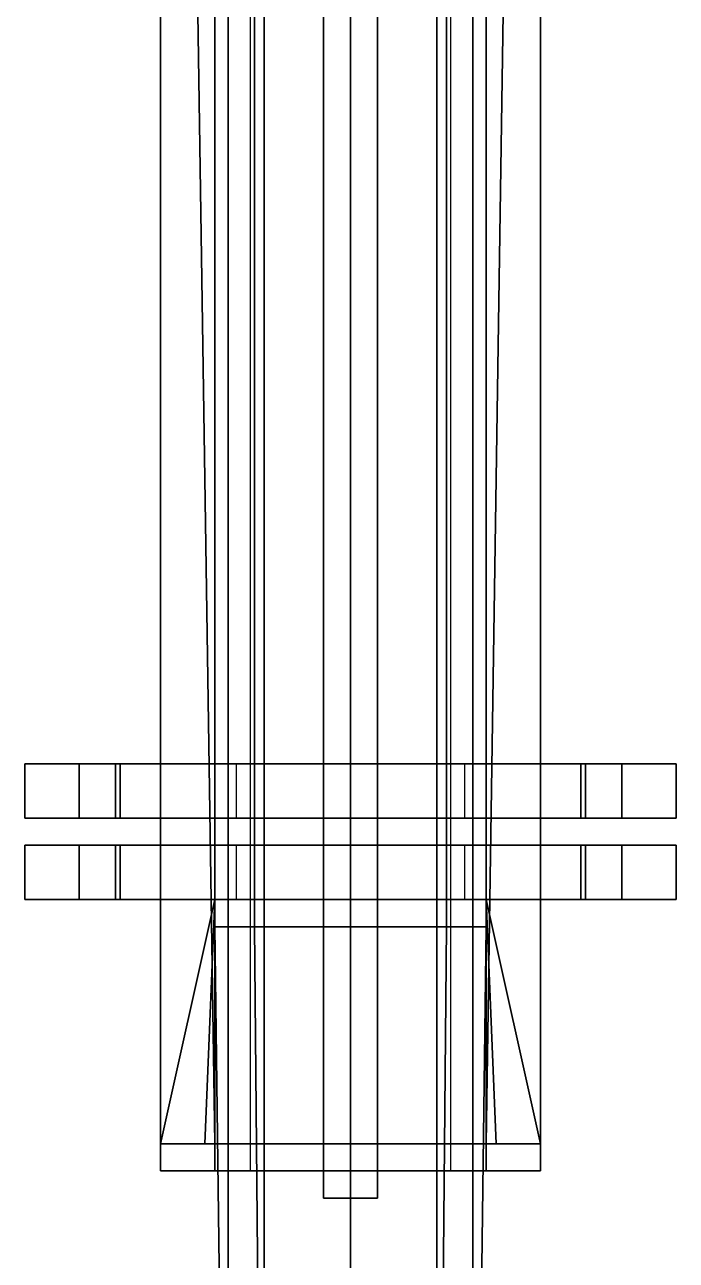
# Model space of a CAD drawing. Header units: millimetres. Extents: x -0.6 to 1, y -1.8 to 8.8.
# Drawn here: x -0.12 to 0.12, y -0.8129 to -0.3576 of the extents above; entities that cross this region are included whole.
import ezdxf

# ---------------------------------------------------------------- set-up
doc = ezdxf.new("R2010")
doc.units = ezdxf.units.MM
doc.layers.add('gun', color=1, linetype='Continuous')
doc.layers.add('sleeve', color=5, linetype='Continuous')

msp = doc.modelspace()

# ---------------------------------------------------------------- linework, layer by layer
at = {"layer": 'gun'}
for points in [[(-0.03536, 0.16, 0.73536), (-0.05, 0.16, 0.7), (-0.05, -0.69, 0.7), (-0.03536, -0.69, 0.73536)], [(-0.05, 0.16, 0.7), (-0.03536, 0.16, 0.66464), (-0.03536, -0.69, 0.66464), (-0.05, -0.69, 0.7)], [(0, 0.16, 0.75), (-0.03536, 0.16, 0.73536), (-0.03536, -0.69, 0.73536), (0, -0.69, 0.75)], [(-0.03536, 0.16, 0.66464), (0, 0.16, 0.65), (0, -0.69, 0.65), (-0.03536, -0.69, 0.66464)], [(0, 0.16, 0.82), (-0.01, 0.16, 0.81), (-0.01, -0.79, 0.81), (0, -0.79, 0.82)], [(-0.01, 0.16, 0.81), (0, 0.16, 0.8), (0, -0.79, 0.8), (-0.01, -0.79, 0.81)], [(0.03536, 0.16, 0.73536), (0, 0.16, 0.75), (0, -0.69, 0.75), (0.03536, -0.69, 0.73536)], [(0, 0.16, 0.65), (0.03536, 0.16, 0.66464), (0.03536, -0.69, 0.66464), (0, -0.69, 0.65)], [(0.01, 0.16, 0.81), (0, 0.16, 0.82), (0, -0.79, 0.82), (0.01, -0.79, 0.81)], [(0, 0.16, 0.8), (0.01, 0.16, 0.81), (0.01, -0.79, 0.81), (0, -0.79, 0.8)], [(0.05, 0.16, 0.7), (0.03536, 0.16, 0.73536), (0.03536, -0.69, 0.73536), (0.05, -0.69, 0.7)], [(0.03536, 0.16, 0.66464), (0.05, 0.16, 0.7), (0.05, -0.69, 0.7), (0.03536, -0.69, 0.66464)], [(-0.02828, -1.47, 0.67172), (-0.04, -1.47, 0.7), (-0.05, -0.69, 0.7), (-0.03536, -0.69, 0.66464)], [(-0.04, -1.47, 0.7), (-0.02828, -1.47, 0.72828), (-0.03536, -0.69, 0.73536), (-0.05, -0.69, 0.7)], [(0, -1.47, 0.66), (-0.02828, -1.47, 0.67172), (-0.03536, -0.69, 0.66464), (0, -0.69, 0.65)], [(-0.02828, -1.47, 0.72828), (0, -1.47, 0.74), (0, -0.69, 0.75), (-0.03536, -0.69, 0.73536)], [(0.02828, -1.47, 0.67172), (0, -1.47, 0.66), (0, -0.69, 0.65), (0.03536, -0.69, 0.66464)], [(0, -1.47, 0.74), (0.02828, -1.47, 0.72828), (0.03536, -0.69, 0.73536), (0, -0.69, 0.75)], [(0.04, -1.47, 0.7), (0.02828, -1.47, 0.67172), (0.03536, -0.69, 0.66464), (0.05, -0.69, 0.7)], [(0.02828, -1.47, 0.72828), (0.04, -1.47, 0.7), (0.05, -0.69, 0.7), (0.03536, -0.69, 0.73536)]]:
    msp.add_3dface(points, dxfattribs=at)
at = {"layer": 'sleeve'}
for points in [[(-0.03182, 0.12, 0.84182), (-0.045, 0.12, 0.81), (-0.045, -1.06, 0.81), (-0.03182, -1.06, 0.84182)], [(-0.045, 0.12, 0.81), (-0.03182, 0.12, 0.77818), (-0.03182, -1.06, 0.77818), (-0.045, -1.06, 0.81)], [(0, 0.12, 0.855), (-0.03182, 0.12, 0.84182), (-0.03182, -1.06, 0.84182), (0, -1.06, 0.855)], [(-0.03182, 0.12, 0.77818), (0, 0.12, 0.765), (0, -1.06, 0.765), (-0.03182, -1.06, 0.77818)], [(0.03182, 0.12, 0.84182), (0, 0.12, 0.855), (0, -1.06, 0.855), (0.03182, -1.06, 0.84182)], [(0, 0.12, 0.765), (0.03182, 0.12, 0.77818), (0.03182, -1.06, 0.77818), (0, -1.06, 0.765)], [(0.045, 0.12, 0.81), (0.03182, 0.12, 0.84182), (0.03182, -1.06, 0.84182), (0.045, -1.06, 0.81)], [(0.03182, 0.12, 0.77818), (0.045, 0.12, 0.81), (0.045, -1.06, 0.81), (0.03182, -1.06, 0.77818)], [(-0.05, 0.11, 0.7866), (-0.07, 0.11, 0.75), (-0.07, -0.78, 0.75), (-0.05, -0.78, 0.7866)], [(-0.07, 0.11, 0.75), (-0.07, -0.1, 0.73), (-0.07, -0.78, 0.73), (-0.07, -0.78, 0.75)], [(-0.07, 0.11, 0.65), (-0.05, 0.11, 0.6134), (-0.05, -0.68, 0.6134), (-0.07, -0.77, 0.65)], [(-0.05, 0.11, 0.65), (-0.06, 0.11, 0.65), (-0.06, -0.1, 0.65), (-0.05, -0.77, 0.65)], [(-0.03678, 0.11, 0.79015), (-0.05, 0.11, 0.7866), (-0.05, -0.78, 0.7866), (-0.03678, -0.78, 0.79015)], [(-0.05, 0.11, 0.6134), (0, 0.11, 0.6), (0, -0.68, 0.6), (-0.05, -0.68, 0.6134)], [(0, 0.11, 0.63), (-0.05, 0.11, 0.65), (-0.05, -0.77, 0.65), (0, -0.77, 0.63)], [(0, 0.11, 0.6), (0.05, 0.11, 0.6134), (0.05, -0.68, 0.6134), (0, -0.68, 0.6)], [(0.05, 0.11, 0.65), (0, 0.11, 0.63), (0, -0.77, 0.63), (0.05, -0.77, 0.65)], [(0.05, 0.11, 0.7866), (0.03678, 0.11, 0.79015), (0.03678, -0.78, 0.79015), (0.05, -0.78, 0.7866)], [(0.07, 0.11, 0.75), (0.05, 0.11, 0.7866), (0.05, -0.78, 0.7866), (0.07, -0.78, 0.75)], [(0.05, 0.11, 0.6134), (0.07, 0.11, 0.65), (0.07, -0.77, 0.65), (0.05, -0.68, 0.6134)], [(0.06, 0.11, 0.65), (0.05, 0.11, 0.65), (0.05, -0.77, 0.65), (0.06, -0.1, 0.65)], [(0.07, -0.1, 0.73), (0.07, 0.11, 0.75), (0.07, -0.78, 0.75), (0.07, -0.78, 0.73)], [(-0.06, -0.1, 0.65), (-0.07, -0.1, 0.65), (-0.07, -0.77, 0.65), (-0.05, -0.77, 0.65)], [(0.07, -0.1, 0.65), (0.06, -0.1, 0.65), (0.05, -0.77, 0.65), (0.07, -0.77, 0.65)], [(-0.1, -0.63, 0.7), (-0.0866, -0.63, 0.65), (-0.08485, -0.63, 0.61515), (-0.12, -0.63, 0.7)], [(-0.12, -0.63, 0.7), (-0.08485, -0.63, 0.61515), (-0.08485, -0.65, 0.61515), (-0.12, -0.65, 0.7)], [(-0.0866, -0.63, 0.75), (-0.1, -0.63, 0.7), (-0.12, -0.63, 0.7), (-0.08485, -0.63, 0.78485)], [(-0.08485, -0.63, 0.78485), (-0.12, -0.63, 0.7), (-0.12, -0.65, 0.7), (-0.08485, -0.65, 0.78485)], [(-0.0866, -0.63, 0.65), (-0.1, -0.63, 0.7), (-0.1, -0.65, 0.7), (-0.0866, -0.65, 0.65)], [(-0.1, -0.63, 0.7), (-0.0866, -0.63, 0.75), (-0.0866, -0.65, 0.75), (-0.1, -0.65, 0.7)], [(-0.05, -0.63, 0.6134), (-0.0866, -0.63, 0.65), (-0.0866, -0.65, 0.65), (-0.05, -0.65, 0.6134)], [(-0.0866, -0.63, 0.75), (-0.05, -0.63, 0.7866), (-0.05, -0.65, 0.7866), (-0.0866, -0.65, 0.75)], [(-0.05, -0.63, 0.6134), (0, -0.63, 0.6), (0, -0.63, 0.58), (-0.08485, -0.63, 0.61515)], [(-0.08485, -0.63, 0.61515), (0, -0.63, 0.58), (0, -0.65, 0.58), (-0.08485, -0.65, 0.61515)], [(-0.03678, -0.63, 0.79015), (-0.05, -0.63, 0.7866), (-0.08485, -0.63, 0.78485), (-0.04195, -0.63, 0.80263)], [(-0.04195, -0.63, 0.80263), (-0.08485, -0.63, 0.78485), (-0.08485, -0.65, 0.78485), (-0.04195, -0.65, 0.80263)], [(0, -0.63, 0.6), (0.05, -0.63, 0.6134), (0.08485, -0.63, 0.61515), (0, -0.63, 0.58)], [(0, -0.63, 0.58), (0.08485, -0.63, 0.61515), (0.08485, -0.65, 0.61515), (0, -0.65, 0.58)], [(0.05, -0.63, 0.7866), (0.03678, -0.63, 0.79015), (0.04195, -0.63, 0.80263), (0.08485, -0.63, 0.78485)], [(0.08485, -0.63, 0.78485), (0.04195, -0.63, 0.80263), (0.04195, -0.65, 0.80263), (0.08485, -0.65, 0.78485)], [(0.05, -0.63, 0.6134), (0.0866, -0.63, 0.65), (0.08485, -0.63, 0.61515)], [(0.0866, -0.63, 0.65), (0.05, -0.63, 0.6134), (0.05, -0.65, 0.6134), (0.0866, -0.65, 0.65)], [(0.0866, -0.63, 0.75), (0.05, -0.63, 0.7866), (0.05, -0.63, 0.7866), (0.08485, -0.63, 0.78485)], [(0.05, -0.63, 0.7866), (0.0866, -0.63, 0.75), (0.0866, -0.65, 0.75), (0.05, -0.65, 0.7866)], [(0.0866, -0.63, 0.65), (0.1, -0.63, 0.7), (0.12, -0.63, 0.7), (0.08485, -0.63, 0.61515)], [(0.08485, -0.63, 0.61515), (0.12, -0.63, 0.7), (0.12, -0.65, 0.7), (0.08485, -0.65, 0.61515)], [(0.1, -0.63, 0.7), (0.0866, -0.63, 0.75), (0.08485, -0.63, 0.78485), (0.12, -0.63, 0.7)], [(0.12, -0.63, 0.7), (0.08485, -0.63, 0.78485), (0.08485, -0.65, 0.78485), (0.12, -0.65, 0.7)], [(0.1, -0.63, 0.7), (0.0866, -0.63, 0.65), (0.0866, -0.65, 0.65), (0.1, -0.65, 0.7)], [(0.0866, -0.63, 0.75), (0.1, -0.63, 0.7), (0.1, -0.65, 0.7), (0.0866, -0.65, 0.75)], [(-0.12, -0.65, 0.7), (-0.08485, -0.65, 0.61515), (-0.0866, -0.65, 0.65), (-0.1, -0.65, 0.7)], [(-0.08485, -0.65, 0.78485), (-0.12, -0.65, 0.7), (-0.1, -0.65, 0.7), (-0.0866, -0.65, 0.75)], [(-0.08485, -0.65, 0.61515), (-0.08485, -0.65, 0.61515), (-0.05, -0.65, 0.6134), (-0.0866, -0.65, 0.65)], [(-0.08485, -0.65, 0.78485), (-0.08485, -0.65, 0.78485), (-0.0866, -0.65, 0.75), (-0.05, -0.65, 0.7866)], [(-0.08485, -0.65, 0.61515), (0, -0.65, 0.58), (0, -0.65, 0.6), (-0.05, -0.65, 0.6134)], [(-0.04195, -0.65, 0.80263), (-0.08485, -0.65, 0.78485), (-0.05, -0.65, 0.7866), (-0.03678, -0.65, 0.79015)], [(-0.05, -0.65, 0.6134), (0, -0.65, 0.6), (0, -0.65, 0.6), (0.05, -0.65, 0.6134)], [(0, -0.65, 0.58), (0.08485, -0.65, 0.61515), (0.05, -0.65, 0.6134), (0, -0.65, 0.6)], [(0.08485, -0.65, 0.78485), (0.04195, -0.65, 0.80263), (0.03678, -0.65, 0.79015), (0.05, -0.65, 0.7866)], [(0.08485, -0.65, 0.61515), (0.08485, -0.65, 0.61515), (0.0866, -0.65, 0.65), (0.05, -0.65, 0.6134)], [(0.08485, -0.65, 0.78485), (0.05, -0.65, 0.7866), (0.05, -0.65, 0.7866), (0.0866, -0.65, 0.75)], [(0.08485, -0.65, 0.61515), (0.12, -0.65, 0.7), (0.1, -0.65, 0.7), (0.0866, -0.65, 0.65)], [(0.12, -0.65, 0.7), (0.08485, -0.65, 0.78485), (0.0866, -0.65, 0.75), (0.1, -0.65, 0.7)], [(-0.08485, -0.66, 0.78485), (-0.12, -0.66, 0.7), (-0.12, -0.68, 0.7), (-0.08485, -0.68, 0.78485)], [(-0.12, -0.66, 0.7), (-0.08485, -0.66, 0.61515), (-0.08485, -0.68, 0.61515), (-0.12, -0.68, 0.7)], [(-0.0866, -0.66, 0.75), (-0.1, -0.66, 0.7), (-0.12, -0.66, 0.7), (-0.08485, -0.66, 0.78485)], [(-0.1, -0.66, 0.7), (-0.0866, -0.66, 0.65), (-0.08485, -0.66, 0.61515), (-0.12, -0.66, 0.7)], [(-0.0866, -0.66, 0.65), (-0.1, -0.66, 0.7), (-0.1, -0.68, 0.7), (-0.0866, -0.68, 0.65)], [(-0.1, -0.66, 0.7), (-0.0866, -0.66, 0.75), (-0.0866, -0.68, 0.75), (-0.1, -0.68, 0.7)], [(-0.05, -0.66, 0.6134), (-0.0866, -0.66, 0.65), (-0.0866, -0.68, 0.65), (-0.05, -0.68, 0.6134)], [(-0.0866, -0.66, 0.75), (-0.05, -0.66, 0.7866), (-0.05, -0.68, 0.7866), (-0.0866, -0.68, 0.75)], [(-0.04195, -0.66, 0.80263), (-0.08485, -0.66, 0.78485), (-0.08485, -0.68, 0.78485), (-0.04195, -0.68, 0.80263)], [(-0.08485, -0.66, 0.61515), (0, -0.66, 0.58), (0, -0.68, 0.58), (-0.08485, -0.68, 0.61515)], [(-0.03678, -0.66, 0.79015), (-0.05, -0.66, 0.7866), (-0.08485, -0.66, 0.78485), (-0.04195, -0.66, 0.80263)], [(-0.05, -0.66, 0.6134), (0, -0.66, 0.6), (0, -0.66, 0.58), (-0.08485, -0.66, 0.61515)], [(0, -0.66, 0.58), (0.08485, -0.66, 0.61515), (0.08485, -0.68, 0.61515), (0, -0.68, 0.58)], [(0, -0.66, 0.6), (0.05, -0.66, 0.6134), (0.08485, -0.66, 0.61515), (0, -0.66, 0.58)], [(0.05, -0.66, 0.7866), (0.03678, -0.66, 0.79015), (0.04195, -0.66, 0.80263), (0.08485, -0.66, 0.78485)], [(0.08485, -0.66, 0.78485), (0.04195, -0.66, 0.80263), (0.04195, -0.68, 0.80263), (0.08485, -0.68, 0.78485)], [(0.0866, -0.66, 0.65), (0.05, -0.66, 0.6134), (0.05, -0.68, 0.6134), (0.0866, -0.68, 0.65)], [(0.05, -0.66, 0.7866), (0.0866, -0.66, 0.75), (0.0866, -0.68, 0.75), (0.05, -0.68, 0.7866)], [(0.05, -0.66, 0.6134), (0.0866, -0.66, 0.65), (0.08485, -0.66, 0.61515)], [(0.0866, -0.66, 0.75), (0.05, -0.66, 0.7866), (0.05, -0.66, 0.7866), (0.08485, -0.66, 0.78485)], [(0.12, -0.66, 0.7), (0.08485, -0.66, 0.78485), (0.08485, -0.68, 0.78485), (0.12, -0.68, 0.7)], [(0.08485, -0.66, 0.61515), (0.12, -0.66, 0.7), (0.12, -0.68, 0.7), (0.08485, -0.68, 0.61515)], [(0.0866, -0.66, 0.65), (0.1, -0.66, 0.7), (0.12, -0.66, 0.7), (0.08485, -0.66, 0.61515)], [(0.1, -0.66, 0.7), (0.0866, -0.66, 0.75), (0.08485, -0.66, 0.78485), (0.12, -0.66, 0.7)], [(0.1, -0.66, 0.7), (0.0866, -0.66, 0.65), (0.0866, -0.68, 0.65), (0.1, -0.68, 0.7)], [(0.0866, -0.66, 0.75), (0.1, -0.66, 0.7), (0.1, -0.68, 0.7), (0.0866, -0.68, 0.75)], [(-0.08485, -0.68, 0.78485), (-0.12, -0.68, 0.7), (-0.1, -0.68, 0.7), (-0.0866, -0.68, 0.75)], [(-0.12, -0.68, 0.7), (-0.08485, -0.68, 0.61515), (-0.0866, -0.68, 0.65), (-0.1, -0.68, 0.7)], [(-0.08485, -0.68, 0.78485), (-0.08485, -0.68, 0.78485), (-0.0866, -0.68, 0.75), (-0.05, -0.68, 0.7866)], [(-0.08485, -0.68, 0.61515), (-0.08485, -0.68, 0.61515), (-0.05, -0.68, 0.6134), (-0.0866, -0.68, 0.65)], [(-0.04195, -0.68, 0.80263), (-0.08485, -0.68, 0.78485), (-0.05, -0.68, 0.7866), (-0.03678, -0.68, 0.79015)], [(-0.08485, -0.68, 0.61515), (0, -0.68, 0.58), (0, -0.68, 0.6), (-0.05, -0.68, 0.6134)], [(-0.07, -0.77, 0.65), (-0.05, -0.68, 0.6134), (-0.05361, -0.77, 0.62)], [(-0.05366, -0.77, 0.6201), (-0.05, -0.68, 0.6134), (0.05, -0.68, 0.6134), (0.05361, -0.77, 0.62)], [(-0.05, -0.68, 0.6134), (0, -0.68, 0.6), (0, -0.68, 0.6), (0.05, -0.68, 0.6134)], [(0, -0.68, 0.58), (0.08485, -0.68, 0.61515), (0.05, -0.68, 0.6134), (0, -0.68, 0.6)], [(0.08485, -0.68, 0.78485), (0.04195, -0.68, 0.80263), (0.03678, -0.68, 0.79015), (0.05, -0.68, 0.7866)], [(0.05, -0.68, 0.6134), (0.07, -0.77, 0.65), (0.05361, -0.77, 0.62)], [(0.08485, -0.68, 0.61515), (0.08485, -0.68, 0.61515), (0.0866, -0.68, 0.65), (0.05, -0.68, 0.6134)], [(0.08485, -0.68, 0.78485), (0.05, -0.68, 0.7866), (0.05, -0.68, 0.7866), (0.0866, -0.68, 0.75)], [(0.08485, -0.68, 0.61515), (0.12, -0.68, 0.7), (0.1, -0.68, 0.7), (0.0866, -0.68, 0.65)], [(0.12, -0.68, 0.7), (0.08485, -0.68, 0.78485), (0.0866, -0.68, 0.75), (0.1, -0.68, 0.7)], [(-0.07, -0.77, 0.65), (-0.05366, -0.77, 0.6201), (0, -0.77, 0.63), (-0.05, -0.77, 0.65)], [(0, -0.77, 0.63), (-0.05361, -0.77, 0.62), (0.05361, -0.77, 0.62), (0, -0.77, 0.63)], [(0.05, -0.77, 0.65), (0, -0.77, 0.63), (0.05361, -0.77, 0.62), (0.07, -0.77, 0.65)], [(-0.07, -0.78, 0.75), (-0.07, -0.78, 0.73), (-0.06, -0.78, 0.73), (-0.05, -0.78, 0.75)], [(-0.05, -0.78, 0.7866), (-0.07, -0.78, 0.75), (-0.05, -0.78, 0.75), (-0.03182, -0.78, 0.77818)], [(-0.03678, -0.78, 0.79015), (-0.05, -0.78, 0.7866), (-0.03182, -0.78, 0.77818)], [(-0.03182, -0.78, 0.77818), (-0.05, -0.78, 0.75), (-0.05, -0.78, 0.75), (0, -0.78, 0.765)], [(0.03182, -0.78, 0.77818), (0, -0.78, 0.765), (0, -0.78, 0.765), (0.05, -0.78, 0.75)], [(0.05, -0.78, 0.7866), (0.03182, -0.78, 0.77818), (0.05, -0.78, 0.75), (0.07, -0.78, 0.75)], [(0.05, -0.78, 0.7866), (0.03678, -0.78, 0.79015), (0.03182, -0.78, 0.77818)], [(0.07, -0.78, 0.75), (0.05, -0.78, 0.75), (0.06, -0.78, 0.73), (0.07, -0.78, 0.73)]]:
    msp.add_3dface(points, dxfattribs=at)

doc.saveas('drawing.dxf')
